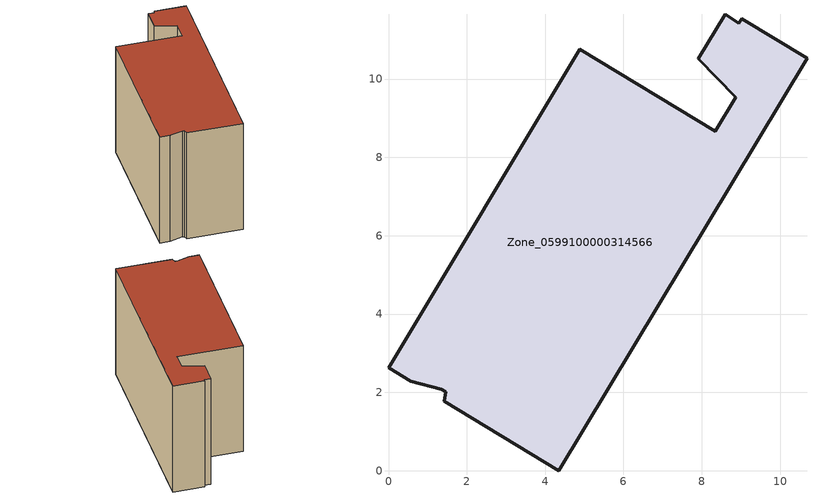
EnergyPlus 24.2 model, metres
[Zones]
Zone_0599100000314566
 floor ground (C_G): 0.56,2.29 0,2.63 4.89,10.76 8.35,8.67 8.87,9.54 7.91,10.52 8.6,11.65 8.95,11.42 9.02,11.54 10.69,10.54 4.35,0 1.42,1.77 1.46,2.02 1.35,2.08 z0
 wall outside (C_F): 0,2.63 0.56,2.29 1.35,2.08 1.46,2.02 1.42,1.77 4.35,0 10.69,10.54 9.02,11.54 8.95,11.42 8.6,11.65 7.91,10.52 8.87,9.54 8.35,8.67 4.89,10.76 0,2.63 z0:7.64
 roof outside (C_R): 10.69,10.54 9.02,11.54 8.95,11.42 8.6,11.65 7.91,10.52 8.87,9.54 8.35,8.67 4.89,10.76 0,2.63 0.56,2.29 1.35,2.08 1.46,2.02 1.42,1.77 4.35,0 z7.64
[BUILDING]
Pand.0599100000314566: North Axis=0; Terrain=City; Loads Convergence Tolerance Value=0.04; Temperature Convergence Tolerance Value=0.4; Solar Distribution=FullExterior; Maximum Number of Warmup Days=25; Minimum Number of Warmup Days=1
[Site:Location]
Rotterdam.The.Hague.AP_ZH_NLD Design_Conditions: Latitude=51.96; Longitude=4.45; Time Zone=1; Elevation=-4.5
[SITE:GROUNDTEMPERATURE:BUILDINGSURFACE]
18, 18, 18, 18, 18, 18, 18, 18, 18, 18, 18, 18
[MATERIAL] Thermal Absorptance=0.9; Solar Absorptance=0.7; Visible Absorptance=0.7
Name | Roughness | Thickness | Conductivity | Density | Specific Heat
G.TI.1975-1991 | MediumSmooth | 0.15 | 0.288461 | 540 | 1210
F.TI.1975-1991 | Rough | 0.3 | 0.230769 | 1920 | 840
R.TI.1975-1991 | MediumRough | 0.2 | 0.153846 | 1500 | 1000
[CONSTRUCTION]
C_G: G.TI.1975-1991
C_F: F.TI.1975-1991
C_R: R.TI.1975-1991
[ZONE]
Zone_0599100000314566: Type=1; Multiplier=1; Ceiling Height=Autocalculate; Volume=Autocalculate; Floor Area=autocalculate; Part of Total Floor Area=Yes
[ZONEINFILTRATION:DESIGNFLOWRATE]
Infil_Zone_0599100000314566: Zone or ZoneList or Space or SpaceList=Zone_0599100000314566; Schedule=AlwaysOn; Design Flow Rate Calculation Method=Flow/Area; Flow Rate per Floor Area=0.003; Constant Term Coefficient=1; Temperature Term Coefficient=0; Velocity Term Coefficient=0; Velocity Squared Term Coefficient=0
[HVACTEMPLATE:ZONE:IDEALLOADSAIRSYSTEM]
Zone_0599100000314566: Maximum Heating Supply Air Temperature=50; Minimum Cooling Supply Air Temperature=13; Maximum Heating Supply Air Humidity Ratio=0.0156; Minimum Cooling Supply Air Humidity Ratio=0.0077; Heating Limit=NoLimit; Cooling Limit=NoLimit; Dehumidification Control Type=ConstantSensibleHeatRatio; Cooling Sensible Heat Ratio=0.7; Dehumidification Setpoint=60; Humidification Control Type=None; Humidification Setpoint=30; Outdoor Air Method=None; Outdoor Air Flow Rate per Person=0.00944; Outdoor Air Flow Rate per Zone Floor Area=0; Outdoor Air Flow Rate per Zone=0; Demand Controlled Ventilation Type=None; Outdoor Air Economizer Type=NoEconomizer; Heat Recovery Type=None; Sensible Heat Recovery Effectiveness=0.7; Latent Heat Recovery Effectiveness=0.65
[ZONECONTROL:THERMOSTAT]
ThermostatControl_Zone_0599100000314566: Zone or ZoneList=Zone_0599100000314566; Control Type Schedule=DualSetpointControlType; Control 1=Thermostat_Zone_0599100000314566; Temperature Difference Between Cutout And Setpoint=0
[THERMOSTATSETPOINT:DUALSETPOINT]
Thermostat_Zone_0599100000314566: Heating Setpoint Temperature Schedule=HeatingSetpoint_Zone_0599100000314566; Cooling Setpoint Temperature Schedule=CoolingSetpoint_Zone_0599100000314566
[SCHEDULE:COMPACT]
HeatingSetpoint_Zone_0599100000314566: Through: 12/31, For: AllDays, Until: 24:00, 21
CoolingSetpoint_Zone_0599100000314566: Through: 12/31, For: AllDays, Until: 24:00, 24
DualSetpointControlType: Through: 12/31, For: AllDays, Until: 24:00, 4
AlwaysOn: Through: 12/31, For: AllDays, Until: 24:00, 1
